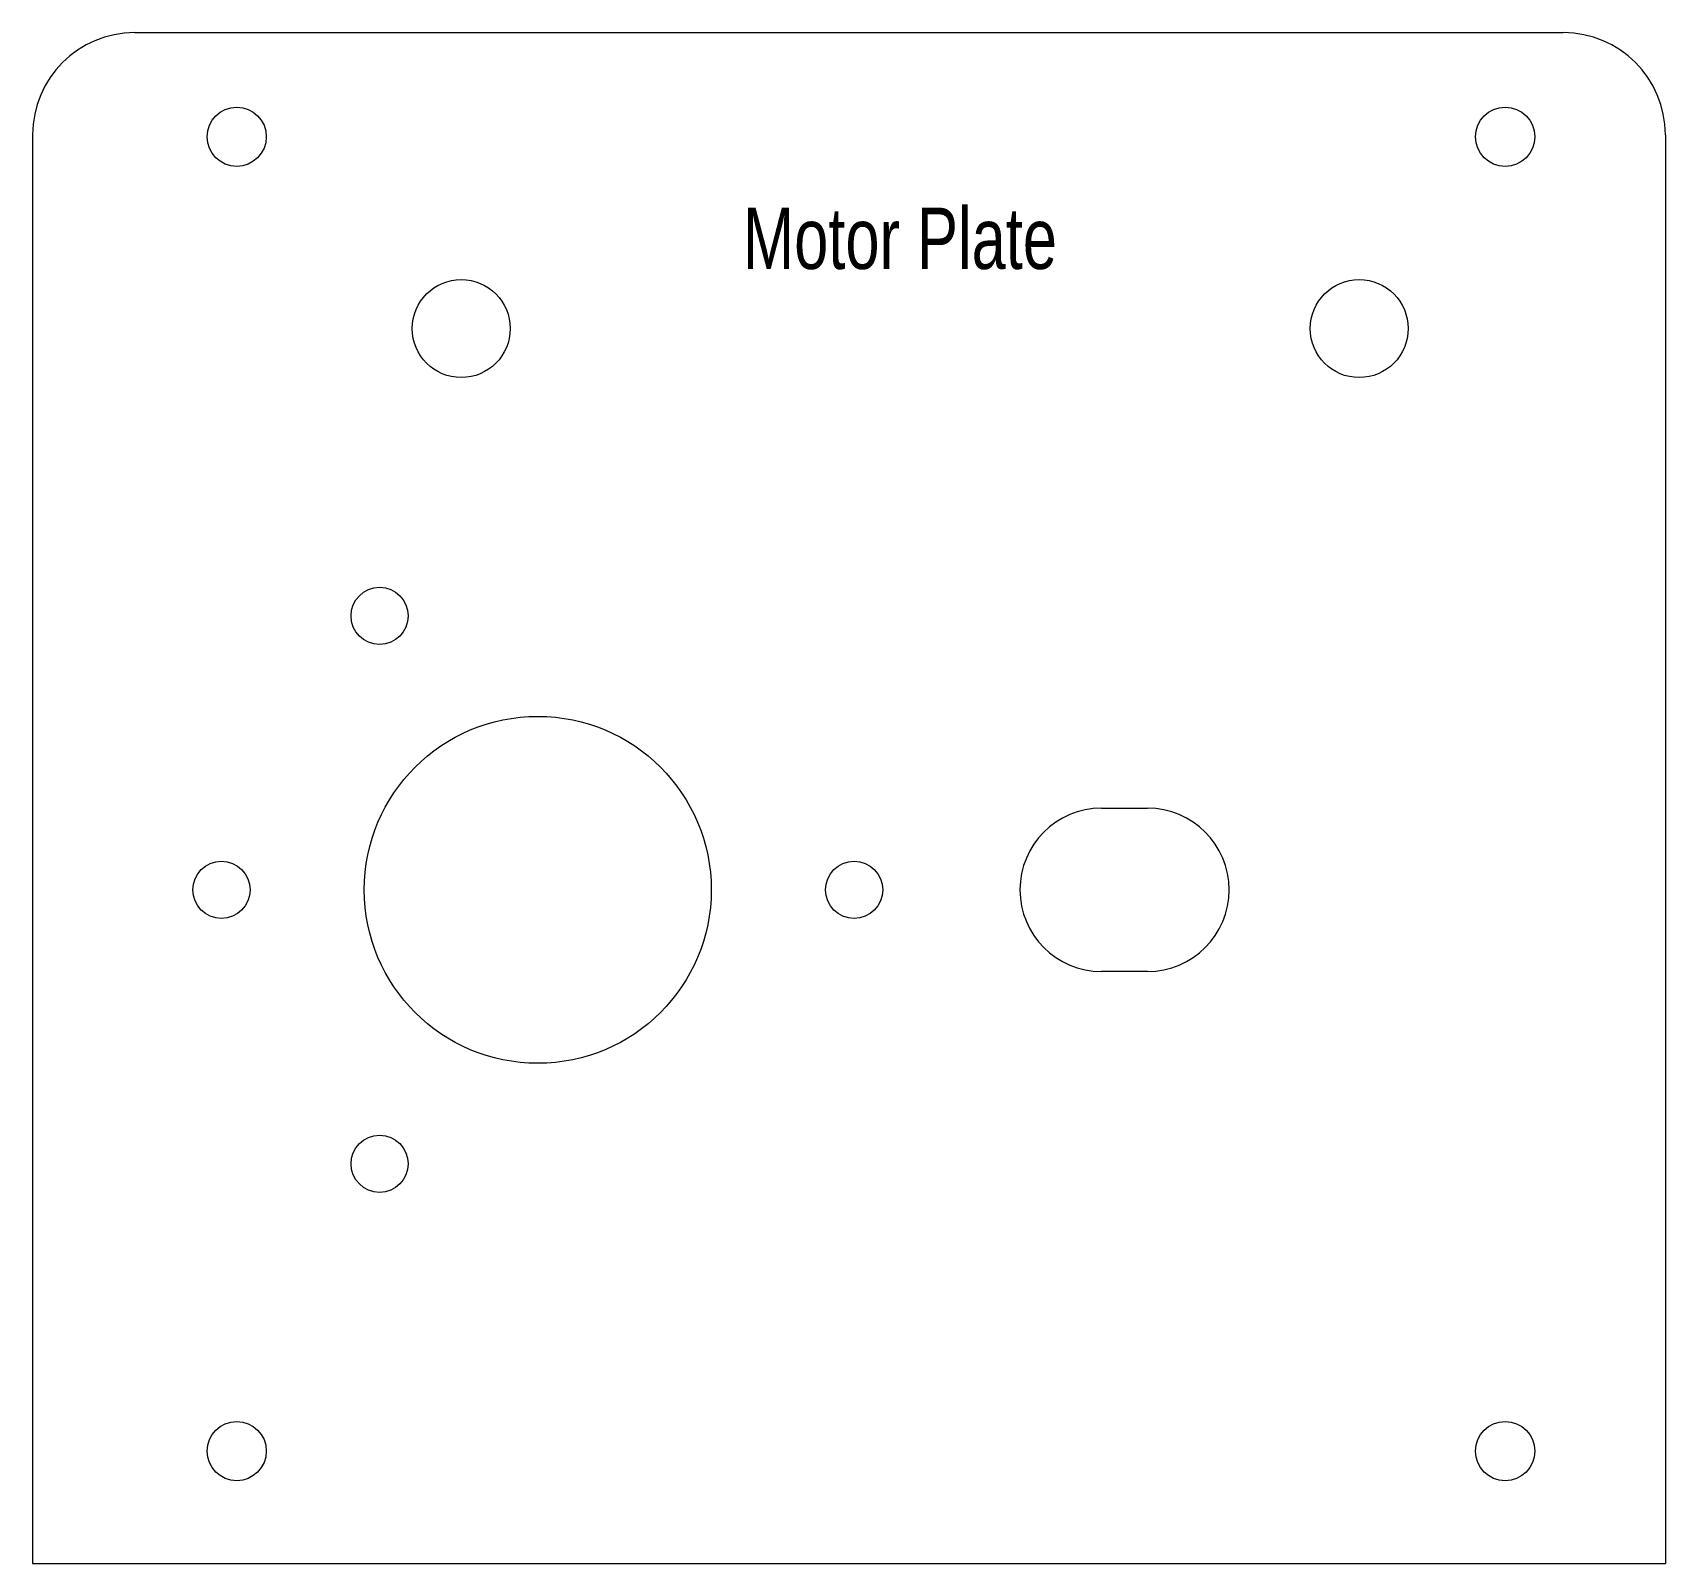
# Model space of a CAD drawing. Header units: millimetres. Extents: x 0 to 80, y 2.5 to 77.5.
import ezdxf

# ---------------------------------------------------------------- set-up
doc = ezdxf.new("R2010")
doc.units = ezdxf.units.MM
doc.layers.add('Motor Plate', color=7, linetype='CONTINUOUS', lineweight=0, true_color=0x000000)
doc.layers.add('Motor Plate Text', color=4, linetype='CONTINUOUS', lineweight=0, true_color=0x00ffff)
doc.styles.get("Standard").update_dxf_attribs({"font": 'txt', "width": 0.75})

msp = doc.modelspace()

# ---------------------------------------------------------------- linework, layer by layer
at = {"layer": 'Motor Plate'}
for p, q in [((5, 77.5), (75, 77.5)), ((0, 72.5), (0, 2.5)), ((80, 72.5), (80, 2.5)), ((52.375, 39.5), (54.625, 39.5)), ((54.625, 31.5), (52.375, 31.5)), ((0, 2.5), (80, 2.5))]:
    msp.add_line(p, q, dxfattribs=at)
for centre, radius in [((10, 72.4), 1.45), ((72.15, 72.4), 1.45), ((21, 63), 2.4), ((65, 63), 2.4), ((17, 48.923), 1.4), ((24.75, 35.5), 8.5), ((9.25, 35.5), 1.4), ((40.25, 35.5), 1.4), ((17, 22.077), 1.4), ((10, 8), 1.45), ((72.15, 8), 1.45)]:
    msp.add_circle(centre, radius, dxfattribs=at)
for centre, radius, start, end in [((5, 72.5), 5, 90, 180), ((75, 72.5), 5, 0, 90), ((52.375, 35.5), 4, 90, 270), ((54.625, 35.5), 4, 270, 90)]:
    msp.add_arc(centre, radius, start, end, dxfattribs=at)

# ---------------------------------------------------------------- texts
at = {"layer": 'Motor Plate Text', "insert": (42.5, 67.4), "char_height": 3, "width": 100, "attachment_point": 5}
msp.add_mtext('Motor\\~Plate', dxfattribs=at)

doc.saveas('drawing.dxf')
